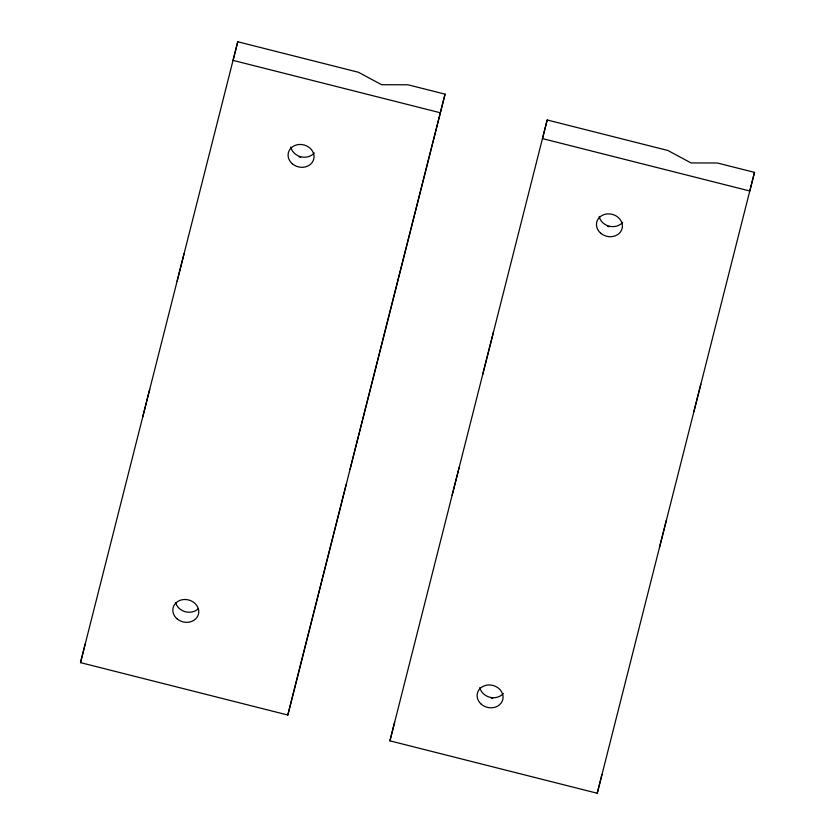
<?xml version="1.0" encoding="UTF-8"?>
<svg xmlns="http://www.w3.org/2000/svg" width="835" height="835" viewBox="0 0 835 835"><rect width="100%" height="100%" fill="white"/><g stroke="black" fill="none" stroke-linecap="round" stroke-linejoin="round"><path stroke-width="1.25" d="M80.504 662.625L237.756 41.75L358.424 72.259L381.626 84.721L407.939 84.773L445.065 94.157L287.825 715.031L80.504 662.625L85.191 643.994M237.756 41.75L233.069 60.381L440.389 112.788M287.825 715.031L346.149 484.613M389.935 740.843L547.175 119.969L667.854 150.477L691.046 162.94L717.359 162.992L754.496 172.375L597.244 793.25L389.935 740.843L394.611 722.212M547.175 119.969L542.5 138.6L749.809 191.006L754.496 172.375M597.244 793.25L601.931 774.619M142.701 416.999L149.684 389.381M177.114 281.165L184.097 253.537M350.022 469.406L445.065 94.157M452.132 495.218L459.114 467.6M493.527 331.756L482.672 374.581M659.441 547.624L666.424 520.007M693.854 411.791L700.836 384.163M198.48 608.558A13.089 11.325 14.1 0 1 185.547 611.804A13.089 11.325 14.1 0 1 175.726 602.807M314.252 152.962A13.089 11.325 14.1 0 1 300.819 156.771A13.089 11.325 14.1 0 1 290.82 147.033M300.663 157.335A23.933 20.708 14.1 0 1 299.149 156.907M503.286 693.457A13.089 11.325 14.1 0 1 489.842 697.267A13.089 11.325 14.1 0 1 479.843 687.529M492.754 698.425A23.933 20.708 14.1 0 1 491.21 698.175M622.618 222.371A13.089 11.325 14.1 0 1 609.185 226.181A13.089 11.325 14.1 0 1 599.175 216.442M609.028 226.744A23.933 20.708 14.1 0 1 607.515 226.316M177.041 618.818A13.089 11.325 14.1 0 0 198.48 614.122A13.089 11.325 14.1 0 0 181.863 599.812A13.089 11.325 14.1 0 0 177.041 618.818M292.313 163.785A13.089 11.325 14.1 0 0 313.751 159.099A13.089 11.325 14.1 0 0 297.135 144.779A13.089 11.325 14.1 0 0 292.313 163.785M481.336 704.281A13.089 11.325 14.1 0 0 502.774 699.594A13.089 11.325 14.1 0 0 486.158 685.274A13.089 11.325 14.1 0 0 481.336 704.281M600.678 233.195A13.089 11.325 14.1 0 0 622.117 228.498A13.089 11.325 14.1 0 0 605.49 214.188A13.089 11.325 14.1 0 0 600.678 233.195"/></g></svg>
